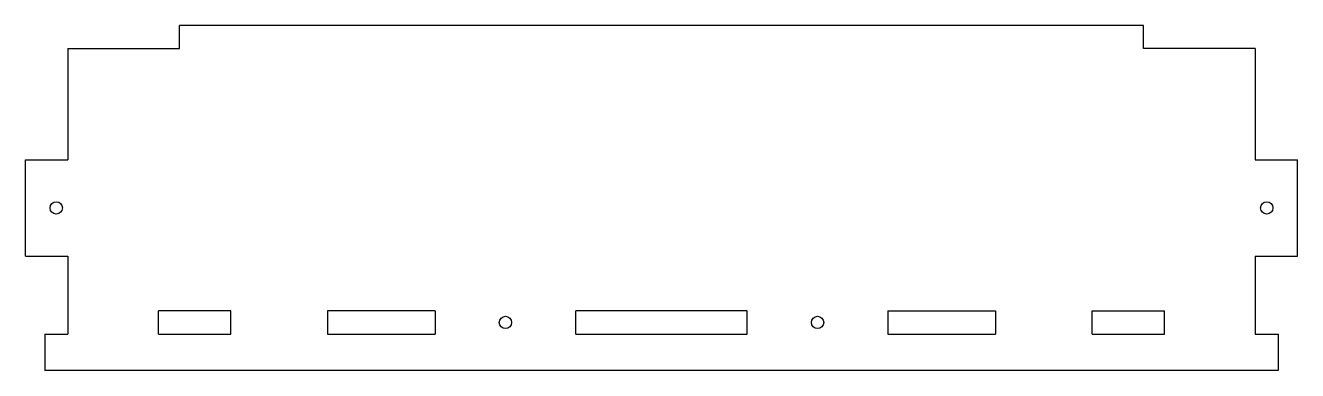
# Model space of a CAD drawing. Extents: x -165 to 165, y -9 to 80.
import ezdxf

# ---------------------------------------------------------------- set-up
doc = ezdxf.new("R2010")
doc.units = 0
doc.header["$MEASUREMENT"] = 0
doc.layers.add('VISIBLE', color=7, linetype='CONTINUOUS')

msp = doc.modelspace()

# ---------------------------------------------------------------- linework, layer by layer
at = {"layer": 'VISIBLE'}
for p, q in [((125.06, 80), (-125.06, 80)), ((-125.06, 74), (-125.06, 80)), ((125.06, 74), (125.06, 80)), ((-154, 74), (-125.06, 74)), ((-154, 74), (-154, 45.19)), ((154, 74), (125.06, 74)), ((154, 74), (154, 45.19)), ((-165, 45.19), (-154, 45.19)), ((-165, 20.19), (-165, 45.19)), ((154, 45.19), (165, 45.19)), ((165, 20.19), (165, 45.19)), ((-165, 20.19), (-154, 20.19)), ((-154, 20.19), (-154, 0)), ((154, 20.19), (154, 0)), ((154, 20.19), (165, 20.19)), ((-130.52, 0), (-130.52, 6)), ((-111.72, 6), (-130.52, 6)), ((-111.72, 0), (-111.72, 6)), ((-86.64, 6), (-86.64, 0)), ((-58.72, 6), (-86.64, 6)), ((-58.72, 6), (-58.72, 0)), ((-22.24, 0), (-22.24, 6)), ((22.24, 6), (-22.24, 6)), ((22.24, 0), (22.24, 6)), ((58.72, 6), (58.72, 0)), ((58.72, 6), (86.64, 6)), ((86.64, 6), (86.64, 0)), ((111.72, 0), (111.72, 6)), ((111.72, 6), (130.52, 6)), ((130.52, 0), (130.52, 6)), ((-160, 0), (-154, 0)), ((-160, 0), (-160, -9.47)), ((-130.52, 0), (-111.72, 0)), ((-86.64, 0), (-58.72, 0)), ((-22.24, 0), (22.24, 0)), ((58.72, 0), (86.64, 0)), ((111.72, 0), (130.52, 0)), ((154, 0), (160, 0)), ((160, 0), (160, -9.47)), ((160, -9.47), (-160, -9.47))]:
    msp.add_line(p, q, dxfattribs=at)
for centre in [(-157, 32.69), (157, 32.69), (-40.48, 3), (40.48, 3)]:
    msp.add_circle(centre, 1.6, dxfattribs=at)

doc.saveas('drawing.dxf')
